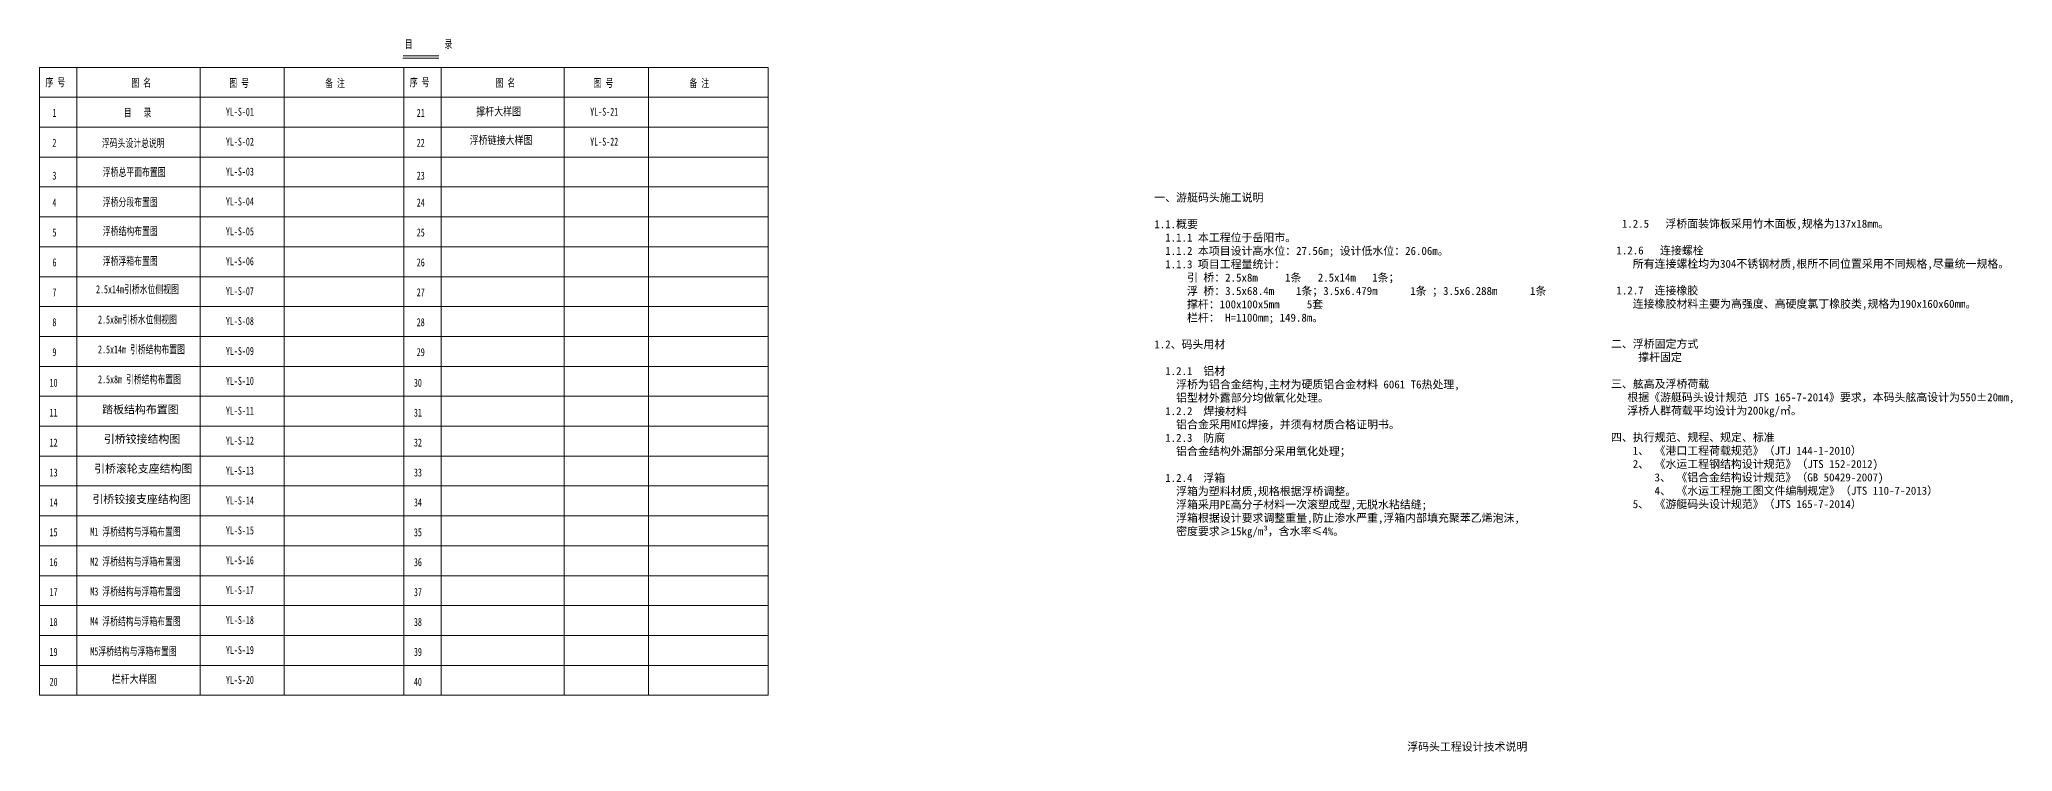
# Model space of a CAD drawing. Header units: millimetres. Extents: x 11827 to 862553, y 15071 to 134256.
# Drawn here: x 11827 to 85806, y 73703 to 100373 of the extents above; entities that cross this region are included whole.
import ezdxf
from ezdxf.enums import TextEntityAlignment as Align

# ---------------------------------------------------------------- set-up
doc = ezdxf.new("R2010")
doc.units = ezdxf.units.MM
doc.layers.add('文本', color=3, linetype='Continuous', lineweight=13)
doc.styles.add('Arial', font='')
doc.styles.add('仿宋', font='simfang.ttf', dxfattribs={"width": 0.7})
doc.styles.add('宋体', font='')
doc.styles.add('工程字体', font='', dxfattribs={"width": 0.8})
doc.styles.get('Arial').set_extended_font_data('STXihei')
doc.styles.get('宋体').set_extended_font_data('SimSun')
doc.styles.get('工程字体').set_extended_font_data('SimSun')

msp = doc.modelspace()

# ---------------------------------------------------------------- linework, layer by layer
at = {"layer": '文本', "color": 0, "linetype": 'Continuous'}
for p, q in [((11827.07, 99328.21), (11827.07, 75808.21)), ((11827.07, 99328.21), (25486.79, 99328.21)), ((13226.76, 99328.21), (13226.76, 75808.21)), ((17846.78, 99328.21), (17846.78, 75808.21)), ((21006.79, 99328.21), (21006.79, 75808.21)), ((25452.58, 99674.57), (26807.08, 99674.57)), ((25486.79, 99328.21), (25486.79, 75808.21)), ((25486.79, 99328.21), (25486.79, 75808.21)), ((25486.79, 99328.21), (39146.5, 99328.21)), ((26886.48, 99328.21), (26886.48, 75808.21)), ((31506.49, 99328.21), (31506.49, 75808.21)), ((34666.51, 99328.21), (34666.51, 75808.21)), ((39146.5, 99328.21), (39146.5, 75808.21)), ((11827.07, 98208.21), (25486.79, 98208.21)), ((25486.79, 98208.21), (39146.5, 98208.21)), ((11827.07, 97088.21), (25486.79, 97088.21)), ((25486.79, 97088.21), (39146.5, 97088.21)), ((11827.07, 95968.21), (25486.79, 95968.21)), ((25486.79, 95968.21), (39146.5, 95968.21)), ((11827.07, 94848.21), (25486.79, 94848.21)), ((25486.79, 94848.21), (39146.5, 94848.21)), ((11827.07, 93728.21), (25486.79, 93728.21)), ((25486.79, 93728.21), (39146.5, 93728.21)), ((11827.07, 92608.21), (25486.79, 92608.21)), ((25486.79, 92608.21), (39146.5, 92608.21)), ((11827.07, 91488.21), (25486.79, 91488.21)), ((25486.79, 91488.21), (39146.5, 91488.21)), ((11827.07, 90368.21), (25486.79, 90368.21)), ((25486.79, 90368.21), (39146.5, 90368.21)), ((11827.07, 89248.21), (25486.79, 89248.21)), ((25486.79, 89248.21), (39146.5, 89248.21)), ((11827.07, 88128.21), (25486.79, 88128.21)), ((25486.79, 88128.21), (39146.5, 88128.21)), ((11827.07, 87008.21), (25486.79, 87008.21)), ((25486.79, 87008.21), (39146.5, 87008.21)), ((11827.07, 85888.21), (25486.79, 85888.21)), ((25486.79, 85888.21), (39146.5, 85888.21)), ((11827.07, 84768.21), (25486.79, 84768.21)), ((25486.79, 84768.21), (39146.5, 84768.21)), ((11827.07, 83648.21), (25486.79, 83648.21)), ((25486.79, 83648.21), (39146.5, 83648.21)), ((11827.07, 82528.21), (25486.79, 82528.21)), ((25486.79, 82528.21), (39146.5, 82528.21)), ((11827.07, 81408.21), (25486.79, 81408.21)), ((25486.79, 81408.21), (39146.5, 81408.21)), ((11827.07, 80288.21), (25486.79, 80288.21)), ((25486.79, 80288.21), (39146.5, 80288.21)), ((11827.07, 79168.21), (25486.79, 79168.21)), ((25486.79, 79168.21), (39146.5, 79168.21)), ((11827.07, 78048.21), (25486.79, 78048.21)), ((25486.79, 78048.21), (39146.5, 78048.21)), ((11827.07, 76928.21), (25486.79, 76928.21)), ((25486.79, 76928.21), (39146.5, 76928.21)), ((11827.07, 75808.21), (25486.79, 75808.21)), ((25486.79, 75808.21), (39146.5, 75808.21))]:
    msp.add_line(p, q, dxfattribs=at)
at = {"layer": '文本', "color": 0, "linetype": 'Continuous', "const_width": 44.09, "flags": 128}
msp.add_lwpolyline([(25452.58, 99762.75), (26807.08, 99762.75)], dxfattribs=at)

# ---------------------------------------------------------------- texts
at = {"layer": '文本', "color": 0, "linetype": 'Continuous', "style": '仿宋', "width": 0.7}
for s, p in [('目        录', (25522.16, 100050.69)), ('序 号', (12053.41, 98619.23)), ('图 名', (15271.91, 98599.18)), ('图 号', (18944.47, 98592.96)), ('备 注', (22539.58, 98586.29)), ('序 号', (25713.12, 98619.23)), ('图 名', (28931.63, 98599.18)), ('图 号', (32604.19, 98592.96)), ('备 注', (36199.29, 98586.29)), ('1', (12313.1, 97474.32)), ('目   录', (14987.86, 97486.53)), ('21', (25972.82, 97474.32)), ('2', (12313.1, 96354.32)), ('22', (25972.82, 96354.32)), ('3', (12313.1, 95123.4)), ('23', (25972.82, 95123.4)), ('4', (12313.1, 94114.32)), ('24', (25972.82, 94114.32)), ('5', (12313.1, 92994.32)), ('25', (25972.82, 92994.32)), ('6', (12313.1, 91874.32)), ('26', (25972.82, 91874.32)), ('7', (12313.1, 90754.32)), ('27', (25972.82, 90754.32)), ('8', (12313.1, 89634.32)), ('28', (25972.82, 89634.32)), ('9', (12313.1, 88514.32)), ('29', (25972.82, 88514.32)), ('10', (12207.07, 87365.42)), ('30', (25866.78, 87365.42)), ('11', (12207.07, 86245.42)), ('31', (25866.78, 86245.42)), ('12', (12207.07, 85125.42)), ('32', (25866.78, 85125.42)), ('13', (12207.07, 84005.42)), ('33', (25866.78, 84005.42)), ('14', (12207.07, 82885.42)), ('34', (25866.78, 82885.42)), ('15', (12207.07, 81765.42)), ('35', (25866.78, 81765.42)), ('16', (12207.07, 80645.42)), ('36', (25866.78, 80645.42)), ('17', (12207.07, 79525.42)), ('37', (25866.78, 79525.42)), ('18', (12207.07, 78405.42)), ('38', (25866.78, 78405.42)), ('19', (12207.07, 77285.42)), ('39', (25866.78, 77285.42)), ('20', (12207.07, 76165.42)), ('40', (25866.78, 76165.42))]:
    msp.add_text(s, height=300, dxfattribs=at).set_placement(p)
for s, p in [('YL-S-01', (18817.08, 97426.59)), ('YL-S-21', (32476.79, 97426.59)), ('YL-S-02', (18817.08, 96306.59)), ('YL-S-22', (32476.79, 96306.59)), ('YL-S-03', (18817.08, 95186.59)), ('YL-S-04', (18817.08, 94066.59)), ('YL-S-05', (18817.08, 92946.59)), ('YL-S-06', (18817.08, 91826.59)), ('YL-S-07', (18817.08, 90706.59)), ('YL-S-08', (18817.08, 89586.59)), ('YL-S-09', (18817.08, 88466.59)), ('YL-S-10', (18817.08, 87346.59)), ('YL-S-11', (18817.08, 86226.59)), ('YL-S-12', (18817.08, 85106.59)), ('YL-S-13', (18817.08, 83986.59)), ('YL-S-14', (18817.08, 82866.59)), ('YL-S-15', (18817.08, 81746.59)), ('YL-S-16', (18817.08, 80626.59)), ('YL-S-17', (18817.08, 79506.59)), ('YL-S-18', (18817.08, 78386.59)), ('YL-S-19', (18817.08, 77266.59)), ('YL-S-20', (18817.08, 76146.59))]:
    msp.add_text(s, height=300, dxfattribs=at).set_placement(p, align=Align.BOTTOM_LEFT)
for s, p in [('浮码头设计总说明', (14168.29, 96490.56)), ('浮桥总平面布置图', (14202.15, 95407.02)), ('浮桥分段布置图', (14202.15, 94282.79)), ('浮桥结构布置图', (14202.15, 93195.69)), ('浮桥浮箱布置图', (14202.15, 92075.69)), ('2.5x14m引桥水位侧视图', (13946.99, 91017.02)), ('2.5x8m引桥水位侧视图', (14023.27, 89884.04)), ('2.5x14m 引桥结构布置图 ', (14023.27, 88764.04)), ('2.5x8m 引桥结构布置图 ', (14023.27, 87644.04)), ('M1 浮桥结构与浮箱布置图', (13733.57, 81936.81)), ('M2 浮桥结构与浮箱布置图', (13733.57, 80816.81)), ('M3 浮桥结构与浮箱布置图', (13733.57, 79696.81)), ('M4 浮桥结构与浮箱布置图', (13733.57, 78576.81)), ('M5浮桥结构与浮箱布置图', (13733.57, 77456.81))]:
    msp.add_text(s, height=300, dxfattribs=at).set_placement(p, align=Align.MIDDLE_LEFT)
at = {"layer": '文本', "style": '宋体'}
msp.add_text('浮码头工程设计技术说明', height=300, dxfattribs=at).set_placement((65361.71, 73892.34), align=Align.MIDDLE)
at = {"layer": '文本', "color": 0, "linetype": 'Continuous', "char_height": 300}
for s, width, gutter_width, insert, attachment_point, style in [('{\\fSimSun|b0|i0|c134|p2;撑杆大样图}', 2032.6785, 7.5, (29883.12, 97826.86), 3, '工程字体'), ('浮桥链接大样图', 2522.1411, 7.5, (30313.85, 96755.77), 3, '工程字体'), ('踏板结构布置图', 2938.5093, 12.5, (14178.9, 86663.19), 1, 'Arial'), ('引桥铰接结构图', 4125.4711, 12.5, (14241.22, 85559.55), 1, 'Arial'), ('引桥滚轮支座结构图', 4401.3342, 12.5, (13877.22, 84446.94), 1, 'Arial'), ('引桥铰接支座结构图', 4125.4711, 12.5, (13810.35, 83303.6), 1, 'Arial'), ('{\\fSimSun|b0|i0|c134|p2;栏杆大样图}', 2174.8442, 7.5, (16215.27, 76569.8), 3, '工程字体')]:
    msp.add_mtext_dynamic_manual_height_columns(s, width=width, gutter_width=gutter_width, heights=[0], dxfattribs=dict(at, insert=insert, attachment_point=attachment_point, style=style))
at = {"layer": '文本', "color": 0, "linetype": 'Continuous', "char_height": 300, "attachment_point": 1, "style": 'Arial'}
for s, insert, width in [('{\\fSimSun|b0|i0|c134|p2;一、游艇码头施工说明\\P\\P}1.1.{\\fSimSun|b0|i0|c134|p2;概要\\P  }1.1.1 {\\fSimSun|b0|i0|c134|p2;本工程位于岳阳市。\\P  }1.1.2 {\\fSimSun|b0|i0|c134|p2;本项目设计高水位：}27.56m; {\\fSimSun|b0|i0|c134|p2;设计低水位：}26.06m{\\fSimSun|b0|i0|c134|p2;。\\P  }1.1.3 {\\fSimSun|b0|i0|c134|p2;项目工程量统计：\\P      引 桥：}2.5x8m     1{\\fSimSun|b0|i0|c134|p2;条   2.5x14m   1条；  \\P      浮 桥：}3.5x68.4m    1{\\fSimSun|b0|i0|c134|p2;条；}3.5x6.479m      1{\\fSimSun|b0|i0|c134|p2;条 ；}3.5x6.288m      1{\\fSimSun|b0|i0|c134|p2;条 \\P      }撑杆：100x100x5mm     5套{\\fSimSun|b0|i0|c134|p2;\\P      栏杆： H=1100mm; }149.8{\\fSimSun|b0|i0|c134|p2;m。\\P \\P}1.2{\\fSimSun|b0|i0|c134|p2;、码头用材\\P\\P  }1.2.1  {\\fSimSun|b0|i0|c134|p2;铝材\\P    浮桥为铝合金结构},{\\fSimSun|b0|i0|c134|p2;主材为硬质铝合金材料 }6061 T6{\\fSimSun|b0|i0|c134|p2;热处理},\\P    {\\fSimSun|b0|i0|c134|p2;铝型材外露部分均做氧化处理。\\P  }1.2.2  {\\fSimSun|b0|i0|c134|p2;焊接材料\\P    铝合金采用}MIG{\\fSimSun|b0|i0|c134|p2;焊接，并须有材质合格证明书。\\P  }1.2.3  {\\fSimSun|b0|i0|c134|p2;防腐\\P    铝合金结构外漏部分采用氧化处理；\\P\\P  }1.2.4  {\\fSimSun|b0|i0|c134|p2;浮箱\\P    浮箱为塑料材质},{\\fSimSun|b0|i0|c134|p2;规格根据浮桥调整。\\P    浮箱采用}PE{\\fSimSun|b0|i0|c134|p2;高分子材料一次滚塑成型},{\\fSimSun|b0|i0|c134|p2;无脱水粘结缝};\\P    {\\fSimSun|b0|i0|c134|p2;浮箱根据设计要求调整重量},{\\fSimSun|b0|i0|c134|p2;防止渗水严重},{\\fSimSun|b0|i0|c134|p2;浮箱内部填充聚苯乙烯泡沫},\\P    {\\fSimSun|b0|i0|c134|p2;密度要求≥}15kg/m{\\fSimSun|b0|i0|c134|p2;³，含水率}≤4%{\\fSimSun|b0|i0|c134|p2;。\\P    }', (53628.26, 94604.74), 15738.43), ('  1.2.5   {\\fSimSun|b0|i0|c134|p2;浮桥面装饰板采用竹木面板},{\\fSimSun|b0|i0|c134|p2;规格为137x}18mm。{\\fSimSun|b0|i0|c134|p2; \\P\\P }1.2.6   {\\fSimSun|b0|i0|c134|p2;连接螺栓\\P    所有连接螺栓均为}304{\\fSimSun|b0|i0|c134|p2;不锈钢材质},{\\fSimSun|b0|i0|c134|p2;根所不同位置采用不同规格},{\\fSimSun|b0|i0|c134|p2;尽量统一规格。 \\P\\P }1.2.7  {\\fSimSun|b0|i0|c134|p2;连接橡胶\\P    连接橡胶材料主要为高强度、高硬度氯丁橡胶类},{\\fSimSun|b0|i0|c134|p2;规格为}190x160x60mm{\\fSimSun|b0|i0|c134|p2;。\\P\\P\\P二、浮桥固定方式\\P     撑杆固定\\P\\P三、舷高及浮桥荷载\\P   根据《游艇码头设计规范 }JTS 165-7-2014{\\fSimSun|b0|i0|c134|p2;》要求，本码头舷高设计为}550%%P20mm,\\P   {\\fSimSun|b0|i0|c134|p2;浮桥人群荷载平均设计为}200kg/{\\fSimSun|b0|i0|c129|p2;㎡\\fSimSun|b0|i0|c134|p2;。\\P\\P四、执行规范、规程、规定、标准\\P    }1{\\fSimSun|b0|i0|c134|p2;、 《港口工程荷载规范》（}JTJ 144-1-2010{\\fSimSun|b0|i0|c134|p2;）\\P    }2{\\fSimSun|b0|i0|c134|p2;、 《水运工程钢结构设计规范》（}JTS 152-2012)\\P        3{\\fSimSun|b0|i0|c134|p2;、 《铝合金结构设计规范》（}GB 50429-2007)\\P        4{\\fSimSun|b0|i0|c134|p2;、 《水运工程施工图文件编制规定》（}JTS 110-7-2013{\\fSimSun|b0|i0|c134|p2;）\\P    }5{\\fSimSun|b0|i0|c134|p2;、 《游艇码头设计规范》（}JTS 165-7-2014{\\fSimSun|b0|i0|c134|p2;）}', (70749.73, 93622.77), 16222.7694)]:
    msp.add_mtext(s, dxfattribs=dict(at, insert=insert, width=width))

doc.saveas('drawing.dxf')
